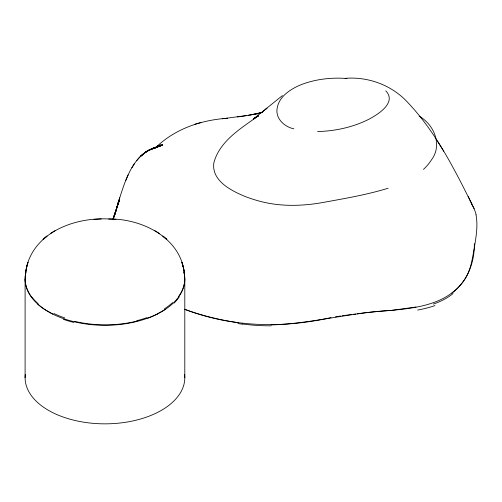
<?xml version="1.0" encoding="UTF-8"?>
<svg xmlns="http://www.w3.org/2000/svg" width="502" height="502" viewBox="0 0 502 502"><rect width="100%" height="100%" fill="white"/><g stroke="black" fill="none" stroke-linecap="round" stroke-linejoin="round"><path stroke-width="0.75" d="M474.308 243.696C474.735 262.383 467.274 281.842 451.907 293.118M25.345 274.287L25.909 270.202L28.012 262.345L26.468 267.309L25.313 275.366L26.801 266.223L26.468 267.309C35.058 231.56 75.469 217.171 108.645 218.972C142.198 218.483 182.094 238.08 184.585 275.372L183.989 270.208L181.893 262.345L183.431 267.315L183.105 266.229L184.554 274.287M474.396 247.329C476.116 236.637 478.08 225.63 476.009 214.843M474.17 248.634C472.357 258.499 471.033 268.752 465.881 277.55C443.68 313.681 393.386 308.027 357.192 313.863M112.944 219.644L114.174 215.163L116.646 209.121M113.86 217.881L119.733 197.907L114.657 215.069L118.911 200.48L117.524 204.76C124.465 183.374 131.405 154.785 155.821 147.274L148.51 150.336L154.578 147.626L158.011 146.546L153.85 147.921L162.435 145.178L154.723 147.921M116.426 208.374L118.083 203.084M113.885 216.444L118.234 203.737M118.472 203.034L119.131 201.145M114.738 213.745L119.344 200.518M128.173 174.947L125.757 180.519M116.771 208.663L113.195 218.495A189.969 109.135 -1.7 0 0 112.843 219.738M131.875 167.787L134.561 163.47M136.588 160.747L139.474 157.339M423.468 169.381L425.439 167.467A91.853 53.03 0 0 0 431.5 159.824C442.645 145.015 434.161 124.64 419.157 116.182M143.039 154.014L140.008 156.793L146.189 151.73L154.578 147.626L147.337 150.983L144.162 153.135L147.337 150.983L153.361 148.071L146.189 151.73L141.1 155.777M140.547 156.273L146.76 151.34M155.218 148.084C174.389 129.045 200.869 120.06 227.362 118.252L222.248 118.773M158.35 145.304L155.356 147.914L158.136 145.674L156.555 146.942M253.309 119.074L282.419 95.575M265.564 109.373L267.02 108.143L262.464 111.952M156.26 147.462L159.58 145.103L155.557 147.845L162.592 144.645L156.674 147.199M156.178 147.425L161.067 144.789L156.561 147.331M255.907 117.612C239.272 129.397 219.286 141.978 213.821 162.937C211.537 179.973 229.439 189.693 242.642 195.454A95.349 55.051 0 0 0 256.861 200.417C278.221 206.78 300.93 206.397 322.704 202.532C344.654 198.522 366.767 194.826 388.128 188.219M156.618 147.337L160.897 145.323L156.806 147.193M165.403 309.326L157.113 314.108M50.457 233.53L55 230.682M258.379 115.956L253.698 118.579L258.379 115.956L255.116 117.914M159.416 145.68L156.511 147.393M156.304 147.393L160.703 145.668L154.854 147.889M154.164 148.172L152.501 148.962L157.258 146.709M149.703 149.797L157.082 147.023M257.338 113.772L262.54 112.279M200.913 122.538L194.914 124.226M257.319 113.778L262.358 112.354M262.276 112.316L250.341 114.92M416.001 307.017L392.288 310.28M241.782 116.408L259.327 113.389L248.559 115.215M246.771 115.516L223.158 118.679M331.044 317.571C282.657 328.578 231.29 327.298 184.654 309.282M335.418 316.831L340.569 316.009M342.063 315.789L344.297 315.463M345.803 315.262L351.846 314.484M353.37 314.302L355.654 314.032M237.264 116.878L242.322 116.332L238.168 116.778M391.202 310.399C350.829 312.495 311.504 323.658 271.111 324.951M93.918 219.393L101.266 218.972M317.553 131.524C330.153 131.279 342.715 129.177 354.669 125.186A89.212 51.505 0 0 0 368.487 119.445C377.604 114.726 397.207 102.665 385.774 90.837M345.144 78.35C368.669 76.423 392.382 85.409 408.239 102.979C436.941 133.438 455.64 171.571 474.145 208.669M108.645 218.972L115.993 219.393M346.926 78.513L343.28 78.281A65.768 37.97 0 0 0 318.356 79.862C306.214 82.177 293.814 86.269 284.596 94.834A52.986 30.591 0 0 0 279.526 101.373L278.767 102.904A56.205 32.454 0 0 0 277.286 107.604C274.858 118.114 284.239 126.893 293.865 128.813M238.143 322.692C220.096 320.044 202.262 315.708 185.112 309.47M52.785 314.108L44.496 309.32A82.127 48.029 -1 0 1 37.474 303.879M154.911 230.682L159.454 233.537M437.374 141.018L443.718 151.24M471.19 202.883L471.861 204.013L468.184 196.458M184.799 279.212L184.799 377.742M25.1 279.212L25.1 377.742M184.592 374.454A79.849 46.102 0 0 1 104.949 423.845A79.849 46.102 0 0 1 25.307 374.454M183.983 272.649A79.849 46.102 0 0 1 105.52 325.309A79.849 46.102 0 0 1 25.759 273.301M172.581 302.606A82.121 47.295 0 0 1 164.455 308.837M179.201 296.983A79.667 46.441 0.7 0 1 174.031 303.12M183.989 272.404A79.636 45.77 -0.6 0 1 178.342 296.782M32.222 297.843A79.636 46.165 0.6 0 1 25.903 272.404M38.102 303.647A79.68 45.726 0.8 0 1 32.454 297.78M64.752 317.923A82.133 47.464 0.1 0 1 53.739 313.449M73.894 322.447A79.686 46.642 -0.5 0 1 63.327 319.31M137.109 321.048A79.636 45.462 0.2 0 1 74.679 321.362M147.03 317.597A79.667 45.236 -0.3 0 1 136.833 320.69M157.176 314.152A82.121 48.38 0.7 0 1 147.707 318.212M271.162 325.817A108.79 55.879 0.8 0 1 242.133 323.953M242.14 324.135A153.261 95.769 -1.6 0 1 237.791 323.539M471.604 204.113A103.236 60.924 -16.3 0 1 476.141 214.806M453.005 293.582A64.714 37.882 1.1 0 1 433.37 304.068M434.996 305.592A81.129 46.04 -0.7 0 1 417.651 310.06M46.259 236.706L43.078 239.441L47.05 236.04L46.259 236.706M147.921 150.644L144.727 152.733L147.921 150.644M166.099 238.801L162.861 236.047L166.827 239.448L166.099 238.801"/></g></svg>
